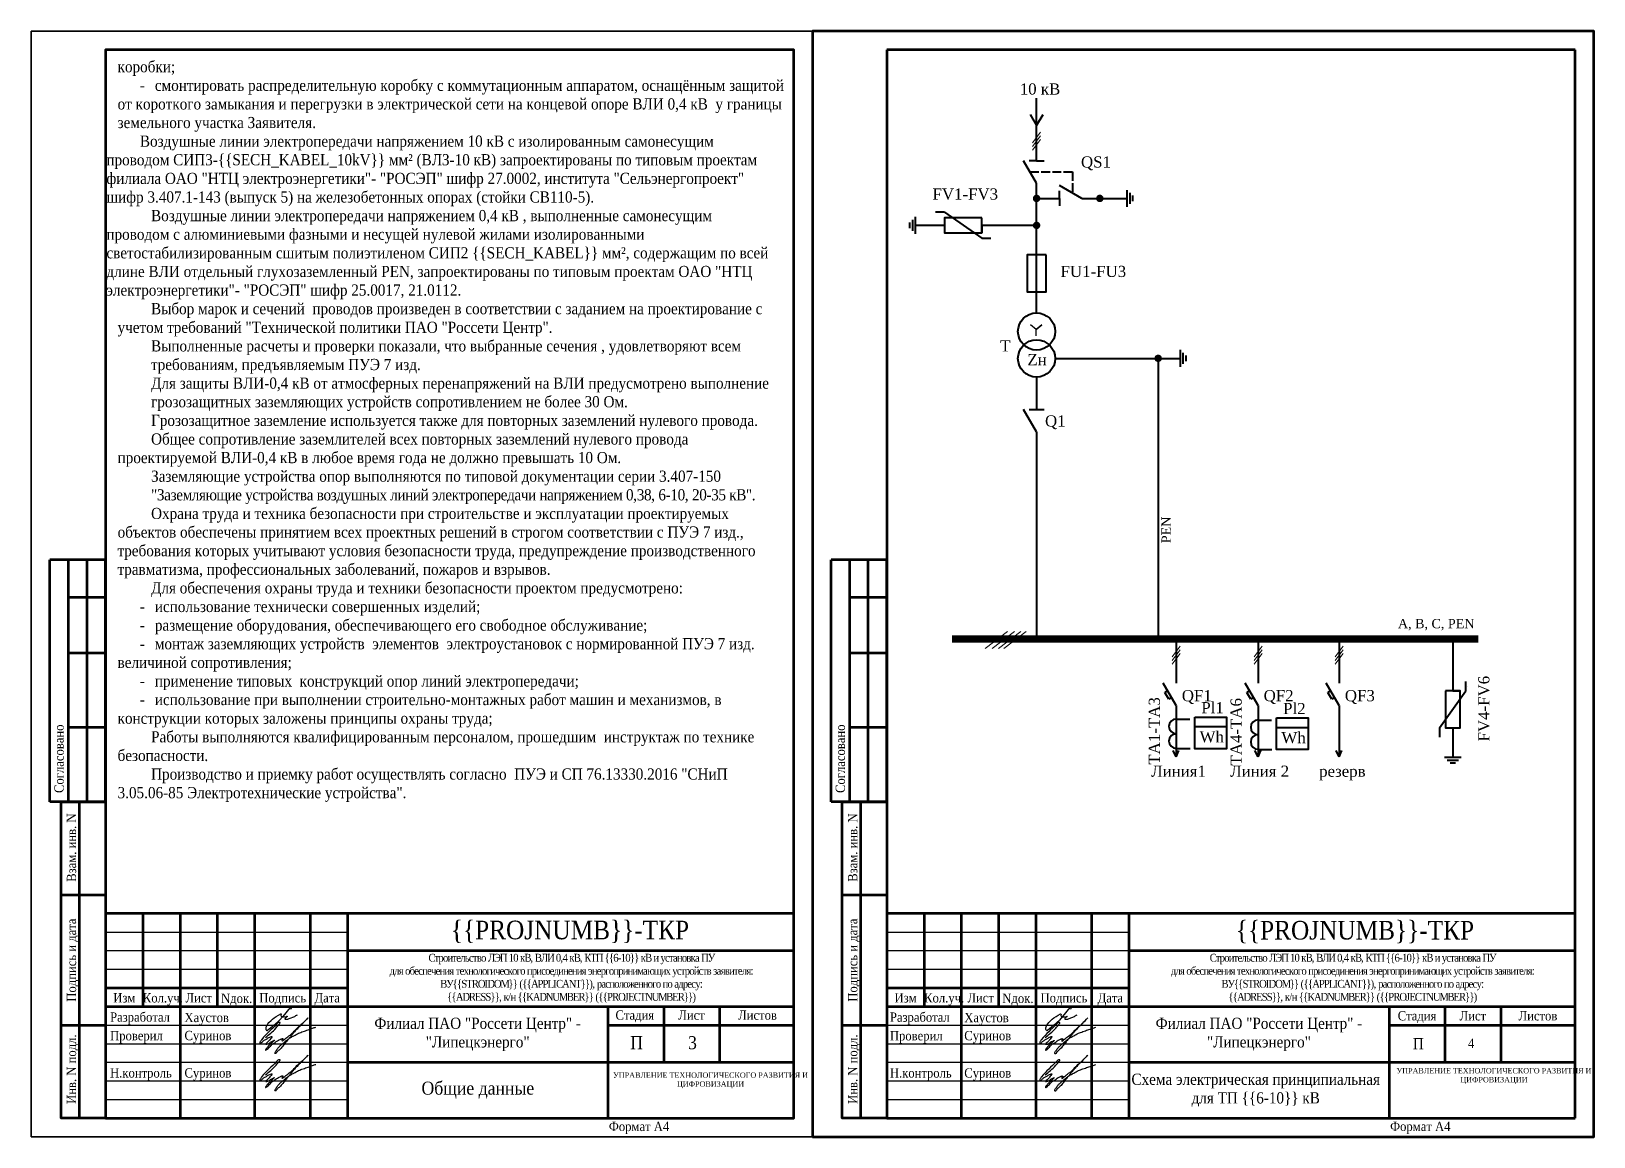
# Model space of a CAD drawing. Header units: millimetres. Extents: x 2157 to 10678, y 3616 to 3913.
# Drawn here: x 6477.9 to 6897.9, y 3616.3 to 3913.3 of the extents above; entities that cross this region are included whole.
import ezdxf
from ezdxf.enums import TextEntityAlignment as Align

# ---------------------------------------------------------------- set-up
doc = ezdxf.new("R2010")
doc.units = ezdxf.units.MM
doc.linetypes.add('ACAD_ISO02W100', pattern=[15, 12, -3])
doc.layers.add('П', color=7, linetype='Continuous')
doc.layers.add('Чертеж', color=7, linetype='Continuous')
doc.styles.add('Simplex8', font='Times New Roman.ttf', dxfattribs={"height": 3.5})
doc.styles.add('стиль1', font='Times New Roman.ttf', dxfattribs={"width": 0.9})
doc.styles.add('стиль2', font='Times New Roman.ttf', dxfattribs={"width": 0.9, "height": 2.5})

# ---------------------------------------------------------------- blocks, each defined once
blk = doc.blocks.new('Штамп б')
at = {"lineweight": 70}
for points in [[(20, 0), (8, 0), (8, 85), (20, 85)], [(13, 0), (13, 85)], [(8, 60), (20, 60)], [(8, 25), (20, 25)]]:
    blk.add_lwpolyline(points, dxfattribs=at)
at = {"lineweight": 25, "style": 'Simplex8', "width": 0.9}
for s, p in [('Взам. инв. N', (12.06, 63.49)), ('Подпись и дата', (12.06, 31.28)), ('Инв. N подл.', (12.06, 3.82))]:
    blk.add_text(s, height=2.5, rotation=90, dxfattribs=at).set_placement(p)
blk = doc.blocks.new('A$C7F1F469D')
at = {"color": 5, "lineweight": 25}
blk.add_spline([(-0.1, 1.78), (1.34, 2.93), (2.75, 4.33), (3.55, 5.31), (3.81, 5.64), (3.86, 5.8), (3.66, 5.81), (3.25, 5.7), (2.89, 5.36), (-1.09, 1.26), (-1.29, 0.98), (-1.47, 0.67), (-1.59, 0.28), (-1.54, 0.16), (-0.98, 0.55), (-0.42, 1.01), (0.34, 1.44), (1.08, 1.86), (1.69, 1.97), (1.62, 1.83), (1.26, 1.37), (0.56, 0.61), (0.16, 0.22), (0, 0), (0.24, -0.04), (0.82, 0.16), (1.44, 0.58), (2.18, 0.95), (2.33, 1.04), (1.93, 0.58), (1.28, 0.02), (0.64, -0.58), (0.1, -1.31), (-0.06, -1.68), (0.13, -1.59), (0.39, -1.41), (1.23, -0.56), (1.62, -0.16), (2.27, 0.27), (2.82, 0.65), (3.41, 1.04), (3.83, 1.25), (4.1, 1.35), (4.33, 1.44), (4.56, 1.45), (4.6, 1.35), (4.48, 1.19), (4.35, 0.92), (4.39, 0.82), (4.59, 0.91), (5.09, 1.34), (6.19, 2.18), (7.41, 3.21), (8.36, 4.22), (9.62, 5.31), (10.99, 6.68), (11.27, 6.98), (9.83, 5.51), (8.6, 4.26), (7.7, 3.28), (7.2, 2.7), (6.74, 2.12), (6.16, 1.41), (5.49, 0.62), (4.74, -0.34), (3.92, -1.29), (3.19, -1.94), (2.91, -2.31), (2.67, -2.58), (2.52, -2.55), (2.49, -2.26), (2.69, -1.9), (3.27, -1.11), (3.8, -0.52), (4.48, 0.07), (5.33, 0.79), (5.97, 1.29), (6.7, 1.77), (7.56, 2.21), (8.83, 2.91), (10.02, 3.35), (11.36, 3.83), (12.55, 4.24), (13.47, 4.57)], degree=3, dxfattribs=at)
blk = doc.blocks.new('Штамп фамилии')
at = {"layer": 'Чертеж', "color": 5, "lineweight": -2}
blk.add_lwpolyline([(47.56, 0.85), (47.63, 0.98), (47.71, 1.12), (47.75, 1.2), (47.79, 1.26), (47.82, 1.32), (47.85, 1.37), (47.85, 1.41), (47.85, 1.5), (47.83, 1.56), (47.8, 1.58), (47.75, 1.59), (47.69, 1.59), (47.65, 1.58), (47.6, 1.56), (47.53, 1.53), (47.47, 1.48), (47.41, 1.42), (47.34, 1.32), (45.35, -1.11), (44.5, -2.12), (43.04, -3.43), (41.29, -4.9), (41.18, -4.96), (41.1, -4.94), (41.06, -4.9), (41.02, -4.83), (40.95, -4.71), (40.89, -4.56), (40.88, -4.4), (40.88, -4.26), (40.91, -4.09), (40.95, -3.94), (40.99, -3.84), (41.05, -3.64), (41.14, -3.44), (41.38, -3.09), (41.64, -2.76), (42.23, -2.17), (42.59, -1.81), (43.05, -1.48), (43.63, -1.13), (44.19, -0.77), (44.85, -0.41), (44.92, -0.44), (44.94, -0.46), (44.95, -0.51), (44.89, -0.87), (44.97, -1.02), (45.03, -1.1), (45.09, -1.13), (45.19, -1.2), (45.35, -1.22), (45.55, -1.22), (46.39, -1.16), (46.48, -1.08), (46.54, -1.05), (46.56, -1.07), (46.57, -1.09), (46.56, -1.13), (46.54, -1.15), (46.53, -1.18), (46.48, -1.21), (46.37, -1.3), (46.01, -1.59), (45.97, -1.66), (45.96, -1.7), (45.96, -1.78), (45.99, -1.81), (46.12, -1.82), (46.26, -1.81), (46.68, -1.81), (46.77, -1.8), (46.92, -1.76), (47.12, -1.67), (48.59, -1.09), (48.75, -0.97), (48.9, -0.86), (49.05, -0.79), (49.15, -0.75), (49.3, -0.69)], dxfattribs=at)
at = {"layer": 'Чертеж', "color": 67, "lineweight": -2, "true_color": 0x727430}
for p in [(40.81, -8.53), (40.81, -18.55)]:
    blk.add_blockref('A$C7F1F469D', p, dxfattribs=at)
at = {"color": 7, "char_height": 2.5, "attachment_point": 4, "style": 'стиль1'}
for s, insert, width in [(' Разработал', (-1.9, -1.68), 17), ('Хаустов', (18.94, -1.81), 20), (' Проверил', (-1.9, -6.68), 17), (' Суринов', (18.1, -6.65), 20), (' Н.контроль', (-1.9, -16.68), 17), (' Суринов', (18.1, -16.68), 20)]:
    blk.add_mtext(s, dxfattribs=dict(at, insert=insert, width=width))
blk = doc.blocks.new('A$C31D65421')
blk.add_blockref('Штамп фамилии', (2.24, 18.43))
blk = doc.blocks.new('A$C5B0935FB')
at = {"lineweight": 70}
for p, q in [((20, 65), (5, 65)), ((5, 0), (5, 65)), ((10, 55), (10, 65)), ((15, 0), (15, 65)), ((20, 0), (20, 65)), ((10, 40), (10, 55)), ((10, 55), (20, 55)), ((10, 20), (10, 40)), ((10, 40), (20, 40)), ((10, 0), (10, 20)), ((10, 20), (20, 20)), ((10, 0), (5, 0)), ((15, 0), (10, 0)), ((20, 0), (15, 0)), ((15, 0), (15, 0))]:
    blk.add_line(p, q, dxfattribs=at)
at = {"lineweight": 25, "style": 'стиль1', "width": 0.9}
blk.add_text('Согласовано', height=2.5, rotation=90, dxfattribs=at).set_placement((8.72, 2.35))
blk = doc.blocks.new('А4 в')
at = {"lineweight": 70}
for p, q in [((1349668.86, 432649.76), (1349668.86, 432362.76)), ((1349853.86, 432649.76), (1349668.86, 432649.76)), ((1349853.86, 432362.76), (1349853.86, 432649.76)), ((1349853.86, 432417.76), (1349668.86, 432417.76)), ((1349668.86, 432417.76), (1349668.86, 432362.76)), ((1349668.86, 432362.76), (1349853.86, 432362.76))]:
    blk.add_line(p, q, dxfattribs=at)
for points in [[(1349678.86, 432417.76), (1349678.86, 432392.76)], [(1349688.86, 432417.76), (1349688.86, 432362.76)], [(1349698.86, 432417.76), (1349698.86, 432392.76)], [(1349708.86, 432417.76), (1349708.86, 432362.76)], [(1349723.86, 432417.76), (1349723.86, 432362.76)], [(1349733.86, 432417.76), (1349733.86, 432362.76)], [(1349733.86, 432407.76), (1349853.86, 432407.76)], [(1349668.86, 432397.76), (1349733.86, 432397.76)], [(1349668.86, 432392.76), (1349853.86, 432392.76)], [(1349803.86, 432392.76), (1349803.86, 432362.76)], [(1349818.86, 432392.76), (1349818.86, 432377.76)], [(1349833.86, 432392.76), (1349833.86, 432377.76)], [(1349803.86, 432387.76), (1349853.86, 432387.76)], [(1349733.86, 432377.76), (1349853.86, 432377.76)]]:
    blk.add_lwpolyline(points, dxfattribs=at)
at = {"lineweight": 30}
for points in [[(1349668.86, 432412.76), (1349733.86, 432412.76)], [(1349668.86, 432407.76), (1349733.86, 432407.76)], [(1349668.86, 432402.76), (1349733.86, 432402.76)], [(1349668.86, 432387.76), (1349733.86, 432387.76)], [(1349668.86, 432382.76), (1349733.86, 432382.76)], [(1349668.86, 432377.76), (1349733.86, 432377.76)], [(1349668.86, 432372.76), (1349733.86, 432372.76)], [(1349668.86, 432367.76), (1349733.86, 432367.76)]]:
    blk.add_lwpolyline(points, dxfattribs=at)
at = {"layer": 'П', "lineweight": 70}
blk.add_lwpolyline([(1349648.86, 432357.76), (1349858.86, 432357.76), (1349858.86, 432654.76), (1349648.86, 432654.76)], close=True, dxfattribs=at)
for name, p in [('A$C5B0935FB', (1349648.86, 432447.76)), ('Штамп фамилии', (1349670.71, 432391.17))]:
    blk.add_blockref(name, p)
at = {"lineweight": 25}
blk.add_blockref('Штамп б', (1349648.86, 432362.76), dxfattribs=at)
at = {"lineweight": 25, "style": 'стиль1', "width": 0.9}
for s, p in [('Изм', (1349670.91, 432393.83)), ('Кол.уч.', (1349678.86, 432393.83)), ('Лист', (1349690.49, 432393.83)), ('Nдок.', (1349699.88, 432393.69)), ('Подпись', (1349710.15, 432393.83)), ('Дата', (1349725.5, 432393.83)), ('Формат А4', (1349804.12, 432359.29))]:
    blk.add_text(s, height=2.5, dxfattribs=at).set_placement(p)
at = {"linetype": 'Continuous', "lineweight": 25, "style": 'стиль2', "width": 0.9}
for s, height, p in [('Стадия', 2.5, (1349811.36, 432390.26)), ('Лист', 2.5, (1349826.36, 432390.26)), ('Листов', 2.5, (1349843.86, 432390.26)), ('П', 3, (1349811.7, 432382.76))]:
    blk.add_text(s, height=height, dxfattribs=at).set_placement(p, align=Align.MIDDLE_CENTER)
at = {"layer": 'Чертеж', "lineweight": 25, "attachment_point": 5, "style": 'стиль2'}
for s, insert, char_height, width in [('Филиал ПАО "Россети Центр" - "Липецкэнерго"', (1349768.86, 432385.26), 3, 70), ('{\\H0.8x;УПРАВЛЕНИЕ ТЕХНОЛОГИЧЕСКОГО РАЗВИТИЯ И ЦИФРОВИЗАЦИИ}', (1349832.03, 432374.06), 1.8, 54.1956)]:
    blk.add_mtext(s, dxfattribs=dict(at, insert=insert, char_height=char_height, width=width))

msp = doc.modelspace()

# ---------------------------------------------------------------- linework, layer by layer
at = {"lineweight": 40}
for p, q in [((6748.114, 3878.541), (6748.114, 3895.304)), ((6746.382, 3890.952), (6748.114, 3887.952)), ((6748.114, 3887.952), (6749.846, 3890.952)), ((6748.114, 3872.541), (6744.614, 3878.541)), ((6748.114, 3878.541), (6746.114, 3878.541)), ((6748.114, 3878.541), (6750.114, 3878.541)), ((6748.114, 3837.654), (6748.114, 3872.541)), ((6748.114, 3868.408), (6754.303, 3868.408)), ((6760.303, 3868.408), (6754.303, 3871.908)), ((6754.303, 3868.408), (6754.303, 3870.408)), ((6754.303, 3868.408), (6754.303, 3866.408)), ((6760.303, 3868.408), (6766.492, 3868.408)), ((6766.492, 3868.408), (6772.492, 3868.408)), ((6772.492, 3866.158), (6772.492, 3870.658)), ((6773.242, 3866.908), (6773.242, 3869.908)), ((6773.992, 3867.658), (6773.992, 3869.158)), ((6723.38, 3864.732), (6720.925, 3864.732)), ((6723.38, 3864.732), (6733.38, 3857.695)), ((6714.002, 3861.914), (6714.002, 3860.414)), ((6714.752, 3862.664), (6714.752, 3859.664)), ((6715.502, 3863.414), (6715.502, 3858.914)), ((6723.38, 3861.164), (6715.502, 3861.164)), ((6733.38, 3861.164), (6733.38, 3863.164)), ((6748.241, 3861.164), (6733.38, 3861.164)), ((6733.38, 3861.164), (6733.38, 3859.164)), ((6733.38, 3857.695), (6735.835, 3857.695)), ((6786.8, 3823.189), (6786.8, 3827.689)), ((6787.55, 3823.939), (6787.55, 3826.939)), ((6753.114, 3825.404), (6780.8, 3825.439)), ((6780.8, 3825.439), (6786.8, 3825.439)), ((6780.8, 3825.439), (6780.8, 3749.966)), ((6788.3, 3824.689), (6788.3, 3826.189)), ((6748.114, 3820.404), (6748.114, 3811.654)), ((6748.114, 3805.654), (6744.614, 3811.654)), ((6746.114, 3811.654), (6748.114, 3811.654)), ((6748.114, 3811.654), (6750.114, 3811.654)), ((6748.114, 3805.654), (6748.132, 3750.011)), ((6785.649, 3749.681), (6785.649, 3738.181)), ((6807.641, 3749.681), (6807.641, 3738.181)), ((6829.469, 3749.681), (6829.469, 3738.181)), ((6860.017, 3750.011), (6860.017, 3736.152)), ((6785.649, 3732.181), (6782.149, 3738.181)), ((6807.641, 3732.181), (6804.141, 3738.181)), ((6829.469, 3732.181), (6825.969, 3738.181)), ((6863.485, 3736.152), (6863.485, 3738.607)), ((6783.332, 3736.153), (6782.609, 3735.679)), ((6783.679, 3733.844), (6782.617, 3735.664)), ((6784.402, 3734.318), (6783.679, 3733.844)), ((6805.324, 3736.153), (6804.601, 3735.679)), ((6805.671, 3733.844), (6804.609, 3735.664)), ((6806.394, 3734.318), (6805.671, 3733.844)), ((6827.152, 3736.153), (6826.429, 3735.679)), ((6827.499, 3733.844), (6826.437, 3735.664)), ((6828.223, 3734.318), (6827.499, 3733.844)), ((6856.449, 3726.152), (6863.485, 3736.152)), ((6860.017, 3736.152), (6858.017, 3736.152)), ((6860.017, 3736.152), (6862.017, 3736.152)), ((6785.649, 3732.181), (6785.649, 3718.422)), ((6807.641, 3732.181), (6807.641, 3718.422)), ((6829.469, 3732.181), (6829.469, 3718.422)), ((6785.624, 3728.499), (6789.271, 3728.499)), ((6790.628, 3726.525), (6799.14, 3726.525)), ((6807.616, 3728.268), (6811.264, 3728.268)), ((6812.62, 3726.295), (6821.132, 3726.295)), ((6856.449, 3726.152), (6856.449, 3723.697)), ((6860.017, 3726.152), (6860.017, 3718.273)), ((6785.649, 3718.422), (6784.802, 3720.052)), ((6785.649, 3718.422), (6786.376, 3720.11)), ((6785.678, 3720.622), (6789.379, 3720.622)), ((6807.641, 3718.422), (6806.794, 3720.052)), ((6807.641, 3718.422), (6808.368, 3720.11)), ((6807.67, 3720.391), (6811.371, 3720.391)), ((6829.469, 3718.422), (6828.622, 3720.052)), ((6829.469, 3718.422), (6830.196, 3720.11)), ((6857.767, 3718.273), (6862.267, 3718.273)), ((6858.517, 3717.523), (6861.517, 3717.523)), ((6859.267, 3716.773), (6860.767, 3716.773))]:
    msp.add_line(p, q, dxfattribs=at)
at = {"lineweight": 20}
for p, q in [((6749.188, 3886.229), (6747.039, 3883.363)), ((6749.188, 3885.229), (6747.039, 3882.363)), ((6749.188, 3884.229), (6747.039, 3881.363)), ((6734.271, 3747.511), (6740.271, 3752.011)), ((6736.19, 3747.511), (6742.19, 3752.011)), ((6737.857, 3747.511), (6743.857, 3752.011)), ((6739.357, 3747.511), (6745.357, 3752.011)), ((6786.724, 3748.114), (6784.574, 3745.248)), ((6786.724, 3747.114), (6784.574, 3744.248)), ((6808.716, 3748.114), (6806.566, 3745.248)), ((6808.716, 3747.114), (6806.566, 3744.248)), ((6830.544, 3748.114), (6828.394, 3745.248)), ((6830.544, 3747.114), (6828.394, 3744.248)), ((6786.724, 3746.114), (6784.574, 3743.248)), ((6808.716, 3746.114), (6806.566, 3743.248)), ((6830.544, 3746.114), (6828.394, 3743.248))]:
    msp.add_line(p, q, dxfattribs=at)
at = {"linetype": 'ACAD_ISO02W100', "lineweight": 40, "ltscale": 0.2}
for p, q in [((6746.364, 3875.541), (6757.807, 3875.541)), ((6757.807, 3875.541), (6757.807, 3869.864))]:
    msp.add_line(p, q, dxfattribs=at)
msp.add_line((6863.954, 3737.168), (6863.954, 3737.168))
for points, const_width in [([(6748.614, 3868.408, -1), (6747.614, 3868.408, -1)], 1), ([(6765.614, 3868.408, -1), (6764.614, 3868.408, -1)], 1), ([(6747.614, 3861.164, -1), (6748.614, 3861.164, -1)], 1), ([(6781.3, 3825.439, -1), (6780.3, 3825.439, -1)], 1), ([(6747.757, 3750.011, 1), (6748.507, 3750.011, 1)], 0.75), ([(6779.706, 3750.011, 1), (6780.456, 3750.011, 1)], 0.75), ([(6780.425, 3749.966, 1), (6781.175, 3749.966, 1)], 0.75), ([(6785.274, 3750.011, 1), (6786.024, 3750.011, 1)], 0.75), ([(6807.266, 3750.011, 1), (6808.016, 3750.011, 1)], 0.75), ([(6807.266, 3750.011, 1), (6808.016, 3750.011, 1)], 0.75), ([(6829.094, 3750.011, 1), (6829.844, 3750.011, 1)], 0.75), ([(6829.094, 3750.011, 1), (6829.844, 3750.011, 1)], 0.75), ([(6829.094, 3750.011, 1), (6829.844, 3750.011, 1)], 0.75), ([(6839.186, 3750.011, 1), (6839.936, 3750.011, 1)], 0.75), ([(6839.186, 3750.011, 1), (6839.936, 3750.011, 1)], 0.75), ([(6859.642, 3749.966, 1), (6860.392, 3749.966, 1)], 0.75)]:
    msp.add_lwpolyline(points, format="xyb", close=True, dxfattribs=dict(const_width=const_width))
at = {"lineweight": 40}
for points in [[(6733.38, 3863.164), (6723.38, 3863.164), (6723.38, 3859.164), (6733.38, 3859.164)], [(6750.652, 3853.266), (6745.575, 3853.266), (6745.575, 3843.278), (6750.652, 3843.278)], [(6858.017, 3736.152), (6858.017, 3726.152), (6862.017, 3726.152), (6862.017, 3736.152)], [(6790.628, 3729.079), (6799.14, 3729.079), (6799.14, 3720.567), (6790.628, 3720.567)], [(6812.62, 3728.848), (6821.132, 3728.848), (6821.132, 3720.336), (6812.62, 3720.336)]]:
    msp.add_lwpolyline(points, close=True, dxfattribs=at)
msp.add_lwpolyline([(6748.018, 3831.474), (6748.018, 3833.224), (6749.518, 3834.474), (6748.018, 3833.224), (6746.518, 3834.474)])
at = {"const_width": 2}
msp.add_lwpolyline([(6725.342, 3750.011), (6866.871, 3750.011)], dxfattribs=at)
at = {"lineweight": 40}
for centre in [(6748.114, 3832.654), (6748.114, 3825.404)]:
    msp.add_circle(centre, 5, dxfattribs=at)
for centre in [(6785.654, 3726.556), (6807.646, 3726.326), (6785.654, 3722.595), (6807.646, 3722.365)]:
    msp.add_arc(centre, 1.969, 90.16233, 269.83767, dxfattribs=at)
at = {"layer": 'П', "linetype": 'Continuous', "lineweight": 30}
for points in [[(6477.884, 3913.313), (6687.884, 3913.313), (6687.884, 3616.313), (6477.884, 3616.313)], [(6477.884, 3616.313), (6687.884, 3616.313), (6687.884, 3913.313), (6477.884, 3913.313)]]:
    msp.add_lwpolyline(points, close=True, dxfattribs=at)
at = {"layer": 'П'}
msp.add_lwpolyline([(6687.884, 3913.313), (6897.884, 3913.313), (6897.884, 3616.313), (6687.884, 3616.313)], close=True, dxfattribs=at)
at = {"layer": 'Чертеж', "lineweight": 70}
for p, q in [((6682.884, 3676.313), (6497.884, 3676.313)), ((6497.884, 3676.313), (6497.884, 3621.313))]:
    msp.add_line(p, q, dxfattribs=at)
at = {"layer": 'Чертеж', "linetype": 'Continuous', "lineweight": 70}
msp.add_lwpolyline([(6497.884, 3621.313), (6682.884, 3621.313), (6682.884, 3908.313), (6497.884, 3908.313)], close=True, dxfattribs=at)
at = {"layer": 'Чертеж', "lineweight": 70}
for points in [[(6507.884, 3676.313), (6507.884, 3651.313)], [(6517.884, 3676.313), (6517.884, 3621.313)], [(6527.884, 3676.313), (6527.884, 3651.313)], [(6537.884, 3676.313), (6537.884, 3621.313)], [(6552.884, 3676.313), (6552.884, 3621.313)], [(6562.884, 3676.313), (6562.884, 3621.313)], [(6562.884, 3666.313), (6682.884, 3666.313)], [(6497.884, 3656.313), (6562.884, 3656.313)], [(6497.884, 3651.313), (6682.884, 3651.313)], [(6632.884, 3651.313), (6632.884, 3621.313)], [(6647.884, 3651.313), (6647.884, 3636.313)], [(6662.884, 3651.313), (6662.884, 3636.313)], [(6632.884, 3646.313), (6682.884, 3646.313)], [(6562.884, 3636.313), (6682.884, 3636.313)]]:
    msp.add_lwpolyline(points, dxfattribs=at)
at = {"layer": 'Чертеж', "lineweight": 30}
for points in [[(6497.884, 3671.313), (6562.884, 3671.313)], [(6497.884, 3666.313), (6562.884, 3666.313)], [(6497.884, 3661.313), (6562.884, 3661.313)], [(6497.884, 3646.313), (6562.884, 3646.313)], [(6497.884, 3641.313), (6562.884, 3641.313)], [(6497.884, 3636.313), (6562.884, 3636.313)], [(6497.884, 3631.313), (6562.884, 3631.313)], [(6497.884, 3626.313), (6562.884, 3626.313)]]:
    msp.add_lwpolyline(points, dxfattribs=at)

# ---------------------------------------------------------------- block references
for name, p in [('А4 в', (-1342960.973, -428741.446)), ('A$C5B0935FB', (6477.884, 3706.313))]:
    msp.add_blockref(name, p)
at = {"layer": 'Чертеж', "lineweight": 25}
msp.add_blockref('Штамп б', (6477.884, 3621.313), dxfattribs=at)
at = {"layer": 'Чертеж', "linetype": 'Continuous', "lineweight": 0}
msp.add_blockref('A$C31D65421', (6497.884, 3631.313), dxfattribs=at)

# ---------------------------------------------------------------- texts
at = {"style": 'стиль1'}
for s, height, p in [('10 кВ', 3, (6743.595, 3896.303)), ('QS1', 3, (6760.049, 3876.702)), ('FV1-FV3', 3, (6720.145, 3868.083)), ('FU1-FU3', 3, (6754.565, 3847.292)), ('Т', 3, (6738.328, 3827.285)), ('Zн', 3, (6745.643, 3823.587)), ('Q1', 3, (6750.382, 3807.128)), ('А, В, С, РЕN', 2.5, (6845.257, 3752.921)), ('QF1', 3, (6787.158, 3733.318)), ('QF2', 3, (6809.15, 3733.318)), ('QF3', 3, (6830.979, 3733.318)), ('Pl1', 3, (6792.404, 3730.083)), ('Pl2', 3, (6814.397, 3729.852)), ('Wh', 3, (6791.935, 3722.265)), ('Wh', 3, (6813.927, 3722.034)), ('Линия1', 3, (6778.932, 3713.022)), ('Линия 2', 3, (6800.168, 3713.022)), ('резерв', 3, (6824.07, 3713.022))]:
    msp.add_text(s, height=height, dxfattribs=at).set_placement(p)
for s, height, p in [('РЕN', 2.5, (6784.195, 3775.775)), ('FV4-FV6', 3, (6869.837, 3722.51)), ('ТА1-ТА3', 3, (6781.261, 3716.278)), ('ТА4-ТА6', 3, (6803.253, 3716.048))]:
    msp.add_text(s, height=height, rotation=90, dxfattribs=at).set_placement(p)
at = {"linetype": 'Continuous', "lineweight": 20, "style": 'стиль1', "width": 0.9}
msp.add_text('4', height=2.5, dxfattribs=at).set_placement((6864.064, 3640.158))
note = msp.add_mtext_dynamic_manual_height_columns('         \\P\\P\\P\\P\\P\\P\\P\\P\\P\\P\\P\\P\\P\\P\\P\\P\\P\\P\\P\\pi90;\\P\\P\\P\\P\\P\\P\\pi71.52632;{\\LОБЩИЕ УКАЗАНИЯ}\\P\\pi0;^I{\\A1;Проект "}Строительство ЛЭП 10 кВ, ВЛИ 0,4 кВ, КТП \\{\\{6-10\\}\\} кВ и установка ПУ  для обеспечения технологического присоединения энергопринимающих устройств заявителя: ВУ\\{\\{STROIDOM\\}\\} (\\{\\{APPLICANT\\}\\}), расположенного по адресу:\\{\\{ADRESS\\}\\}, к/н \\{\\{KADNUMBER\\}\\} (\\{\\{PROJECTNUMBER\\}\\})" вып{\\A1;олнен на основании технического условия №\\{\\{PROJECTNUMBER\\}\\} от \\{\\{DATE\\}\\} г. на выполнение работ  по проектированию и строительству ЛЭП 0.4 кВ, выданного филиалом ПАО "Россети Центр"- "Липецкэнерго", материалов изысканий трасс и обследования потребителя.}\\P\\pi9,l3,t30,57;Технические решения, принятые в комплекте рабочих чертежей, соответствуют требованиям экологических, санитарно-гигиенических, противопожарных и других норм, действующих на территории Российской Федерации и обеспечивают безопасную для жизни и здоровья людей эксплуатацию объекта  при соблюдении предусмотренных рабочими чертежами мероприятий.\\P\\pt0;{\\A1;Проектом технологического присоединения предусматривается:}\\P\\pi6,t12;-^IСтроительство ВЛЗ-10 кВ \\{\\{OTKUDASTROIT\\}\\} \\{\\{PS_NAME\\}\\};\\P-^Iустановка трансформаторной подстанции \\{\\{6-10\\}\\} кВ киоскового типа, с трансформатором \\P\\pi0,t0;мощностью \\{\\{MOSH\\}\\} кВА;\\P\\pi6,t12;-^Iстроительство ВЛИ-0,4 кВ от проектируемой КТП {\\A1;к границе земельного участка Заявителя, \\P\\pi0,t0;монтаж ответвления до ПУ Заявителя;}\\P\\pi6,t12;-^Iустановить \\{\\{FAZE\\}\\} прибор учёта электроэнергии прямого включения класса точности не ниже \\P\\pi0,t0;1,0 на концевой опоре ВЛИ 0,4 кВ {\\A1;у границы земельного участка Заявителя;}\\P\\pi6;', width=180, gutter_width=30, heights=[228.987, 0], dxfattribs=dict(insert=(6288.093, 3905.301), char_height=3, attachment_point=1, style='стиль1'))
for column, words in zip(note.columns.linked_columns, ['\\pi6,l3,t12;-^Iсмонтировать ответвление до прибора учёта электроэнергии и далее до распределительной \\P\\pi0,t0;коробки{\\A1;;}\\P\\pi6,t12;-^I смонтировать распределительную коробку с коммутационным аппаратом, оснащённым защитой \\P\\pi0,t0;от короткого замыкания и перегрузки в электрической сети на концевой опоре ВЛИ 0,4 кВ  {\\A1;у границы \\Pземельного участка Заявителя.}\\P\\pi9,l0;{\\A1;Воздушные линии электропередачи напряжением 10 кВ с изолированным самонесущим проводом СИП3-\\{\\{SECH_KABEL_10kV\\}\\} мм² (ВЛЗ-10 кВ) запроектированы по типовым проектам филиала ОАО "НТЦ электроэнергетики"- "РОСЭП" шифр 2}7.0002, института "Сельэнергопроект" ши{\\A1;фр 3.407.1-143 (}в{\\A1;ыпуск 5) на железобетонных опорах (стойки СВ110-5).         }\\P\\pi12,t12;{\\A1;Воздушные линии электропередачи напряжением 0,4 кВ , выполненные самонесущим проводом с алюминиевыми фазными и несущей нулевой жилами изолированными светостабилизированным сшитым полиэтиленом СИП2 \\{\\{SECH_KABEL\\}\\} мм², содержащим по всей длине ВЛИ отдельный глухозаземленный PEN, запроектированы по типовым проектам ОАО "НТЦ электроэнергетики"- "РОСЭП" шифр 25.0017, 21.0112.}\\P\\pi9,l3,t0;Выбор марок и сечений  проводов произведен в соответствии с заданием на проектирование с \\P\\pi0;учетом требований "Технической политики ПАО "Россети Центр".\\P\\pi9;{\\A1;Выполненные расчеты и проверки показали, что выбранные сечения , удовлетворяют всем  \\P\\pi0;требованиям, предъявляемым ПУЭ 7 изд.}\\P\\pi9;{\\A1;Для защиты ВЛИ-0,4 кВ от атмосферных перенапряжений на ВЛИ предусмотрено выполнение \\P\\pi0;грозозащитных заземляющих устройств сопротивлением не более 30 Ом.}\\P\\pi12,l0;Грозозащитное заземление используется также для повторных заземлений нулевого провода. \\P\\pi9,l3,t12;Общее сопротивление заземлителей всех повторных заземлений нулевого провода \\P\\pi0;проектируемой ВЛИ-0,4 кВ в любое время года не должно превышать 10 Ом.\\P\\pi9,t0;{\\A1;Заземляющие устройства опор выполняются по типовой документации серии 3.407-150 \\P\\pi0;\\T0.95;"Заземляющие устройства воздушных линий электропередачи напряжением 0,38, 6-10, 20-35 кВ"\\T1;.}\\P\\pi9,t12;Охрана труда и техника безопасности при строительстве и эксплуатации проектируемых \\P\\pi0;объектов обеспечены принятием всех проектных решений в строгом соответствии с ПУЭ 7 изд., \\Pтребования которых учитывают условия безопасности труда, предупреждение производственного \\Pтравматизма, профессиональных заболеваний, пожаров и взрывов.\\P\\pi12,l0,t9,12;Для обеспечения охраны труда и техники безопасности проектом предусмотрено:\\P\\pi6,l3,t12;-^I использование технически совершенных изделий;\\P-^I размещение оборудования, обеспечивающего его свободное обслуживание;\\P-^I монтаж заземляющих устройств  элементов  электроустановок с нормированной ПУЭ 7 изд. \\P\\pi0,t0;величиной сопротивления;\\P\\pi6,t12;-^I применение типовых  конструкций опор линий электропередачи; \\~ \\P-^I использование при выполнении строительно-монтажных работ машин и механизмов, в \\P\\pi0,t0;конструкции которых заложены принципы охраны труда;\\P\\pi9;Работы выполняются квалифицированным персоналом, прошедшим  инструктаж по технике \\P\\pi0;безопасности.\\P\\pi9;Производство и приемку работ осуществлять согласно  ПУЭ и СП 76.13330.2016 "СНиП \\P\\pi0;3.05.06-85 Электротехнические устройства". \\~\\~\\~\\~\\~\\~\\~\\~\\~\\~\\~ \\P']):
    column.text = words
at = {"lineweight": 25, "insert": (6807.022, 3628.813), "char_height": 3, "width": 70, "attachment_point": 5, "style": 'стиль1'}
msp.add_mtext('Схема электрическая принципиальная \\Pдля ТП \\{\\{6-10\\}\\} кВ ', dxfattribs=at)
at = {"layer": 'Чертеж', "lineweight": 25, "style": 'стиль1', "width": 0.9}
for s, height, p in [('Изм', 2.5, (6499.937, 3652.386)), ('Кол.уч.', 2.5, (6507.884, 3652.386)), ('Лист', 2.5, (6519.356, 3652.386)), ('Nдок.', 2.5, (6528.906, 3652.243)), ('Подпись', 2.5, (6539.181, 3652.386)), ('Дата', 2.5, (6554.023, 3652.386)), ('Стадия', 2.5, (6634.932, 3647.754)), ('Лист', 2.5, (6651.804, 3647.754)), ('Листов', 2.5, (6667.902, 3647.754)), ('П', 3.5, (6638.882, 3639.839)), ('3', 3.5, (6654.43, 3639.839)), ('Формат А4', 2.5, (6633.145, 3617.841))]:
    msp.add_text(s, height=height, dxfattribs=at).set_placement(p)
at = {"layer": 'Чертеж', "lineweight": 25, "attachment_point": 5}
for s, insert, char_height, width, style in [('\\{\\{PROJNUMB\\}\\}-ТКР', (6622.689, 3671.356), 5, 119.88502, 'стиль2'), ('\\{\\{PROJNUMB\\}\\}-ТКР', (6833.689, 3671.287), 5, 119.88502, 'стиль2'), ('{\\T0.85;Строительство ЛЭП 10 кВ, ВЛИ 0,4 кВ, КТП \\{\\{6-10\\}\\} кВ и установка ПУ  \\Pдля обеспечения технологического присоединения энергопринимающих устройств заявителя: \\H1.16604x; \\H0.8576x;\\PВУ\\{\\{STROIDOM\\}\\} (\\{\\{APPLICANT\\}\\}), расположенного по адресу:\\H1.11069x; \\H0.90034x;\\P\\{\\{ADRESS\\}\\}, к/н \\{\\{KADNUMBER\\}\\} (\\{\\{PROJECTNUMBER\\}\\})\\H1.12914x; }', (6623.053, 3658.813), 2.1, 119.6632, 'стиль1'), ('{\\T0.85;Строительство ЛЭП 10 кВ, ВЛИ 0,4 кВ, КТП \\{\\{6-10\\}\\} кВ и установка ПУ  \\Pдля обеспечения технологического присоединения энергопринимающих устройств заявителя: \\H1.16604x; \\H0.8576x;\\PВУ\\{\\{STROIDOM\\}\\} (\\{\\{APPLICANT\\}\\}), расположенного по адресу:\\H1.11069x; \\H0.90034x;\\P\\{\\{ADRESS\\}\\}, к/н \\{\\{KADNUMBER\\}\\} (\\{\\{PROJECTNUMBER\\}\\})\\H1.12914x; }', (6833.053, 3658.813), 2.1, 119.6632, 'стиль1'), ('Филиал ПАО "Россети Центр" - "Липецкэнерго"', (6597.884, 3643.813), 3, 70, 'стиль2'), ('{\\H0.8x;УПРАВЛЕНИЕ ТЕХНОЛОГИЧЕСКОГО РАЗВИТИЯ И ЦИФРОВИЗАЦИИ}', (6660.48, 3631.435), 1.8, 54.19561, 'стиль2'), ('Общие данные', (6597.928, 3628.813), 3.5, 70.08803, 'стиль1')]:
    msp.add_mtext(s, dxfattribs=dict(at, insert=insert, char_height=char_height, width=width, style=style))

doc.saveas('drawing.dxf')
